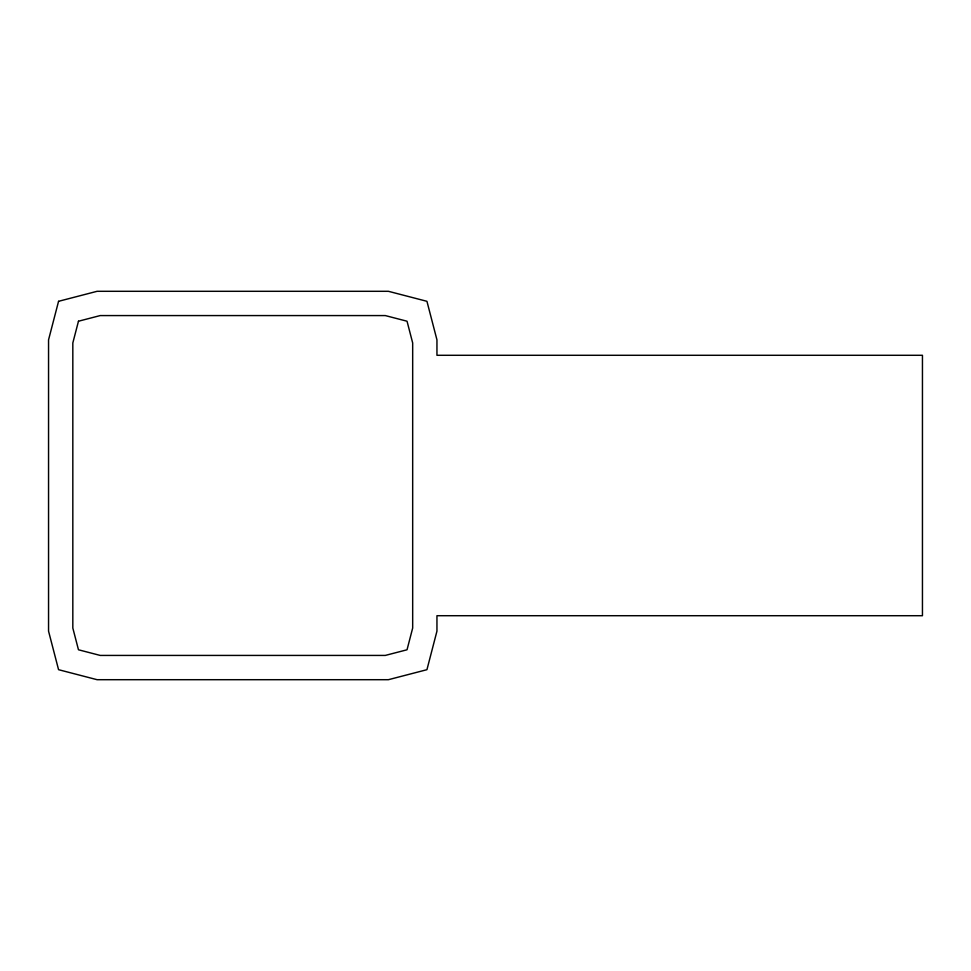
<?xml version="1.0" encoding="UTF-8"?>
<svg xmlns="http://www.w3.org/2000/svg" width="971" height="971" viewBox="0 0 971 971"><rect width="100%" height="100%" fill="white"/><g stroke="black" fill="none" stroke-linecap="round" stroke-linejoin="round"><path stroke-width="1.46" d="M58.563 301.313L48.55 339.85L48.55 631.15L58.563 669.687L97.1 679.7L388.4 679.7L426.937 669.687L436.95 631.15L436.95 615.711L922.45 615.711L922.45 355.289L436.95 355.289L436.95 339.85L426.937 301.313L388.4 291.3L97.1 291.3L58.563 301.313M78.469 321.219L72.825 342.957L72.825 628.043L78.469 649.781L100.207 655.425L385.293 655.425L407.031 649.781L412.675 628.043L412.675 342.957L407.031 321.219L385.293 315.575L100.207 315.575L78.469 321.219"/></g></svg>
